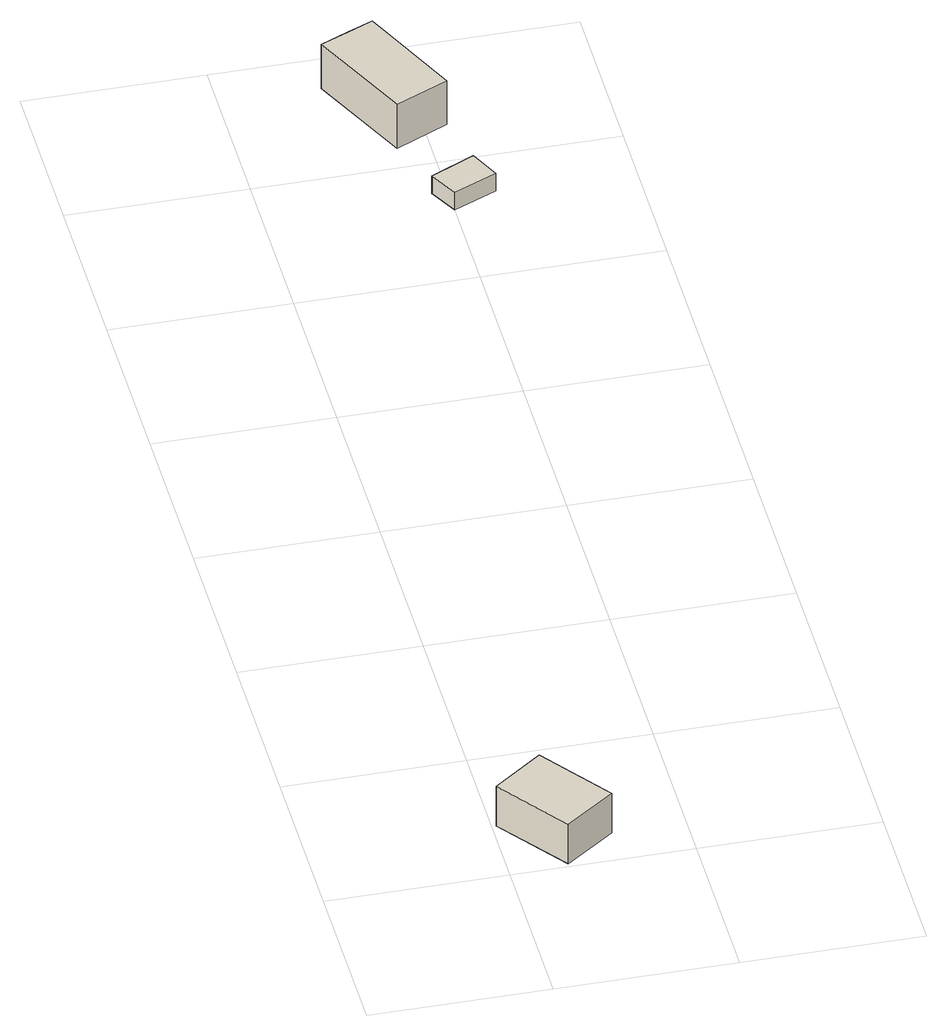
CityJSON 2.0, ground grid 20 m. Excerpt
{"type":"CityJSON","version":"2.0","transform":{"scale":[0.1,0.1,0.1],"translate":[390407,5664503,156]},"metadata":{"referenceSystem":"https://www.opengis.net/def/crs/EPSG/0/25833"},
"CityObjects":{
"building1":{"type":"Building","attributes":{"Gemeindeschluessel":"14627100","BezugspunktDach":"2200","function":"31001_9998","measuredHeight":5.24,"storeysAboveGround":2},"geometry":[{"type":"Solid","lod":"1","boundaries":[[[[0,1,2,3]],[[4,5,6,7]],[[4,7,3,2]],[[5,4,2,1]],[[6,5,1,0]],[[7,6,0,3]]]]}]},
"building2":{"type":"Building","attributes":{"Gemeindeschluessel":"14627100","BezugspunktDach":"2200","function":"31001_9998","measuredHeight":7.59,"storeysAboveGround":3},"geometry":[{"type":"Solid","lod":"1","boundaries":[[[[8,9,10,11,12]],[[13,14,15,16,17]],[[13,17,12,11]],[[14,13,11,10]],[[15,14,10,9]],[[16,15,9,8]],[[17,16,8,12]]]]}]},
"building3":{"type":"Building","attributes":{"Gemeindeschluessel":"14627100","BezugspunktDach":"2200","function":"31001_9998","measuredHeight":2.29,"storeysAboveGround":1},"geometry":[{"type":"Solid","lod":"1","boundaries":[[[[18,19,20,21,22]],[[23,24,25,26,27]],[[23,27,22,21]],[[24,23,21,20]],[[25,24,20,19]],[[26,25,19,18]],[[27,26,18,22]]]]}]}
},
"vertices":[
[63,2,56],[119,43,56],[60,124,56],[4,82,56],[60,124,4],[119,43,4],[63,2,4],[4,82,4],
[163,1225,66],[223,1253,66],[170,1370,66],[141,1357,66],[109,1343,66],[141,1357,8],[170,1370,8],[223,1253,8],[163,1225,8],[109,1343,8],
[200,1117,25],[249,1139,25],[240,1159,25],[233,1174,25],[183,1150,25],[233,1174,2],[240,1159,2],[249,1139,2],[200,1117,2],[183,1150,2]
]}
